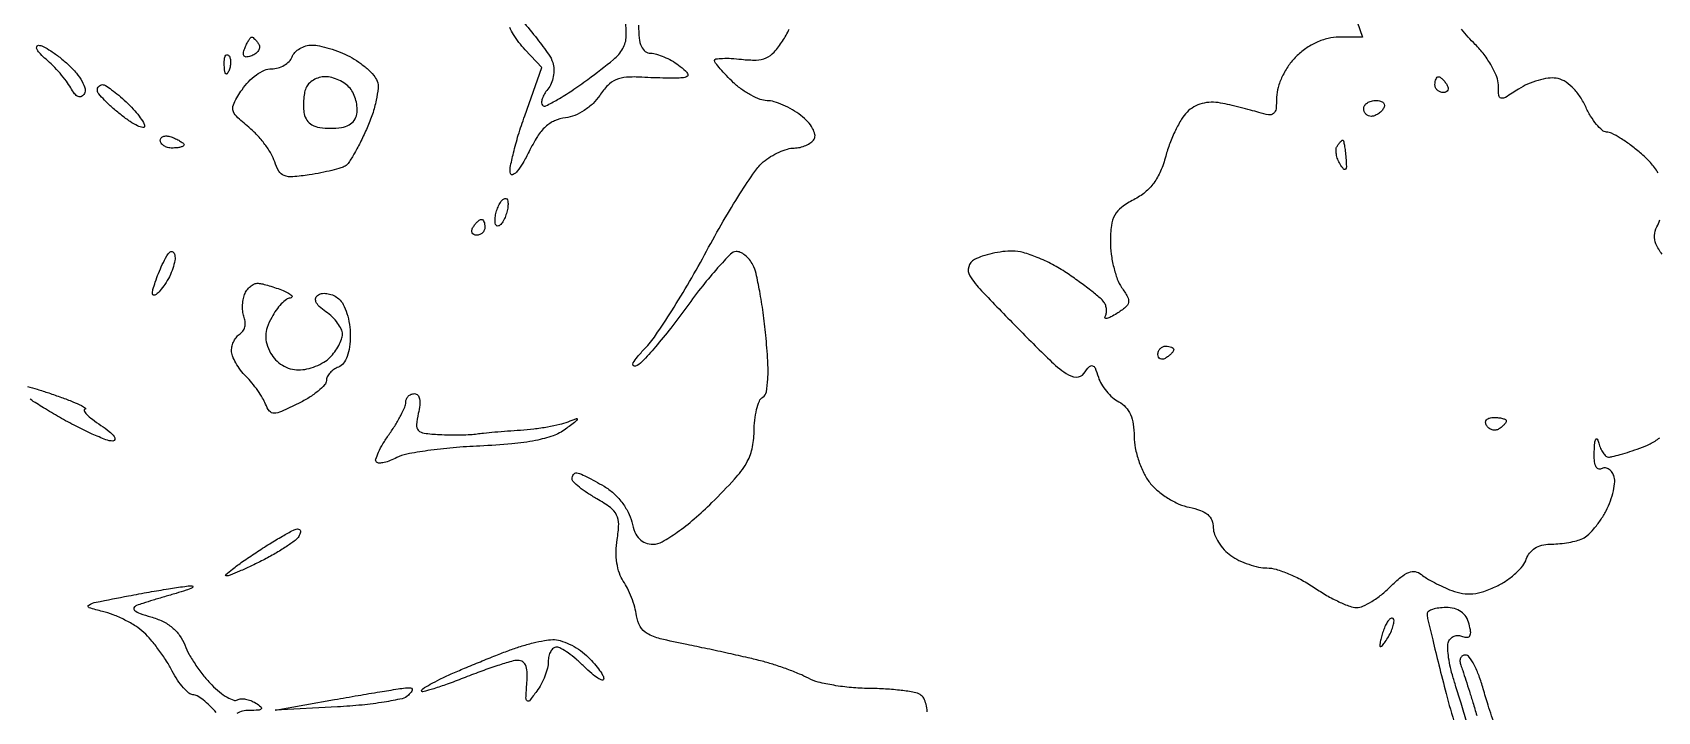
# Model space of a CAD drawing. Extents: x 0 to 102, y 0 to 135.
# Drawn here: x 37.72 to 55.08, y 16.32 to 23.57 of the extents above; entities that cross this region are included whole.
import ezdxf

# ---------------------------------------------------------------- set-up
doc = ezdxf.new("R2010")
doc.units = 0
doc.header["$MEASUREMENT"] = 0

msp = doc.modelspace()

# ---------------------------------------------------------------- linework, layer by layer
for points in [[(51.820617, 23.83605), (51.930789, 23.5188), (51.679949, 23.5188, 0.059958), (51.562575, 23.504674, 0.046464), (51.44079, 23.462632, 0.044709), (51.324007, 23.396597, 0.045384), (51.221455, 23.311145, 0.046071), (51.140934, 23.214242, 0.038507), (51.073952, 23.098405, 0.039987), (51.028601, 22.980557, 0.071981), (51.0138, 22.878278, -0.026145), (51.007337, 22.754763, -0.190156), (50.980416, 22.703101, -0.222259), (50.92828, 22.688268, -0.036388), (50.82345, 22.713142, 0.009967), (50.734821, 22.739184, 0.005374), (50.624682, 22.767906, 0.00535), (50.511787, 22.794775, 0.00838), (50.414093, 22.815209, 0.054059), (50.313432, 22.823423, 0.059246), (50.216534, 22.809279, 0.06181), (50.129233, 22.773723, 0.068902), (50.056778, 22.718893, 0.061247), (49.997405, 22.642873, 0.022645), (49.932678, 22.523093, 0.022043), (49.873124, 22.384585, 0.024745), (49.828527, 22.246558, -0.036084), (49.772879, 22.086793, -0.056636), (49.700645, 21.960768, -0.061626), (49.607109, 21.861704, -0.053487), (49.487891, 21.782892, 0.039983), (49.356478, 21.701019, 0.10605), (49.283693, 21.618432, 0.097496), (49.247798, 21.508908, 0.030591), (49.2372, 21.335851, 0.032931), (49.246043, 21.201728, 0.027381), (49.272544, 21.061224, 0.028247), (49.311297, 20.934899, 0.064308), (49.357521, 20.846666, -0.028278), (49.420172, 20.745497, -0.171487), (49.429739, 20.685548, -0.178508), (49.399363, 20.634259, -0.031147), (49.306368, 20.567796, -0.017274), (49.243175, 20.531303, -0.057614), (49.198651, 20.513825, -0.277872), (49.181984, 20.518674, -0.336722), (49.180465, 20.534444, 0.093987), (49.193583, 20.568656, 0.064623), (49.195651, 20.610254, 0.062412), (49.186891, 20.652582, 0.073326), (49.168168, 20.688977, 0.063553), (49.127413, 20.732861, 0.008023), (49.026558, 20.814312, 0.009316), (48.902905, 20.907281, 0.007615), (48.767353, 21.002188, 0.027889), (48.618895, 21.091144, 0.025236), (48.456507, 21.166329, 0.026084), (48.304141, 21.218687, 0.069822), (48.190741, 21.2346, 0.032574), (48.088822, 21.227953, 0.022924), (47.975679, 21.207821, 0.02323), (47.868754, 21.178415, 0.04417), (47.78674, 21.143439, 0.198006), (47.723326, 21.066361, 0.216987), (47.735801, 20.97084, 0.051071), (47.859419, 20.811318, 0.003954), (48.236078, 20.422275, 0.005184), (48.588562, 20.071271, 0.042353), (48.763919, 19.927051, 0.134826), (48.872771, 19.889086, 0.257199), (48.954322, 19.927075, -0.022546), (49.013216, 20.000434, -0.283531), (49.045749, 20.01038, -0.239299), (49.073205, 19.986026, -0.01702), (49.108475, 19.886749, 0.058772), (49.141699, 19.81329, 0.038282), (49.195751, 19.737365, 0.038239), (49.260865, 19.670435, 0.057893), (49.327529, 19.624134, -0.085728), (49.399844, 19.567728, -0.080297), (49.451009, 19.489132, -0.06675), (49.481164, 19.385639, -0.037573), (49.491, 19.254932, 0.049098), (49.503141, 19.131589, 0.032349), (49.539943, 18.99375, 0.032496), (49.593773, 18.863001, 0.052798), (49.657615, 18.761401, 0.052461), (49.740132, 18.676532, 0.034566), (49.8506, 18.596743, 0.034682), (49.970277, 18.533356, 0.055144), (50.080615, 18.498307, -0.03749), (50.198464, 18.465394, -0.089465), (50.276773, 18.419959, -0.11831), (50.321253, 18.359091, -0.099212), (50.337, 18.280512, 0.092105), (50.350628, 18.207157, 0.048828), (50.392232, 18.124223, 0.046326), (50.453093, 18.045011, 0.053067), (50.525024, 17.982297, 0.04136), (50.611434, 17.931861, 0.029064), (50.715733, 17.889286, 0.029463), (50.821097, 17.860065, 0.052956), (50.910212, 17.8506, -0.073347), (51.007203, 17.836295, -0.025345), (51.140889, 17.788472, -0.024549), (51.284985, 17.720051, -0.026118), (51.418627, 17.6391, 0.018695), (51.547914, 17.55814, 0.020527), (51.678992, 17.489728, 0.020451), (51.795034, 17.440792, 0.089787), (51.867902, 17.4276, 0.107206), (51.935883, 17.442345, 0.031426), (52.03071, 17.492928, 0.029994), (52.133038, 17.564878, 0.028158), (52.22832, 17.649993, -0.022693), (52.341217, 17.753082, -0.07924), (52.425737, 17.803344, -0.135492), (52.495613, 17.810991, -0.133887), (52.559879, 17.781786, 0.036689), (52.61665, 17.74131, 0.014391), (52.700272, 17.693735, 0.014154), (52.794018, 17.64727, 0.017137), (52.884517, 17.609264, 0.051073), (53.000295, 17.578308, 0.064054), (53.111262, 17.574837, 0.057278), (53.228859, 17.600036, 0.031385), (53.365421, 17.655894, 0.036996), (53.470739, 17.716894, 0.035196), (53.567797, 17.793678, 0.037235), (53.64362, 17.873983, 0.094008), (53.681627, 17.944424, -0.090622), (53.716302, 18.009733, -0.083213), (53.772732, 18.060838, -0.077641), (53.846462, 18.093314, -0.065075), (53.931282, 18.1044, 0.022254), (54.017449, 18.108237, 0.016557), (54.111969, 18.119837, 0.016811), (54.200543, 18.136766, 0.036001), (54.26711, 18.156952, 0.089677), (54.328681, 18.194303, 0.031464), (54.401985, 18.267852, 0.030044), (54.474146, 18.360685, 0.030869), (54.53395, 18.460688, 0.032007), (54.580132, 18.566003, 0.033579), (54.611638, 18.674695, 0.035671), (54.625644, 18.771496, 0.110139), (54.616019, 18.836498, 0.074075), (54.591345, 18.880168, 0.103538), (54.557216, 18.909048, 0.124133), (54.519194, 18.918714, 0.139779), (54.482998, 18.908469, -0.270337), (54.45033, 18.907635, -0.171993), (54.424319, 18.93684, -0.077936), (54.409213, 19.00095, -0.029288), (54.407614, 19.093457, -0.011598), (54.413601, 19.186206, -0.102491), (54.425349, 19.225297, -0.599923), (54.439776, 19.225209, -0.057145), (54.456117, 19.18305, 0.039118), (54.475767, 19.126386, 0.050659), (54.502762, 19.07849, 0.060178), (54.532592, 19.045469, 0.180913), (54.560579, 19.035, 0.061001), (54.600271, 19.039861, 0.007315), (54.685817, 19.062465, 0.008625), (54.787046, 19.092697, 0.006992), (54.894562, 19.128499, 0.037007), (55.00331, 19.175688, 0.033047), (55.108312, 19.239987, 0.034579)], [(44.19504, 23.6457, 0.02547), (44.202047, 23.508237, 0.078083), (44.225749, 23.418312, 0.132216), (44.267021, 23.366903, 0.153926), (44.32617, 23.346909, -0.067661), (44.388025, 23.337204, -0.028774), (44.46702, 23.308523, -0.02782), (44.549017, 23.267751, -0.032636), (44.62152, 23.220009, -0.016819), (44.698288, 23.157778, -0.139518), (44.722571, 23.12061, -0.379578), (44.711765, 23.096674, -0.081295), (44.66382, 23.083975, -0.022618), (44.597236, 23.080545, -0.005402), (44.486376, 23.081052, -0.005542), (44.358946, 23.084425, -0.005456), (44.230962, 23.090632, 0.030981), (44.066179, 23.090208, 0.086037), (43.953969, 23.063204, 0.097954), (43.865888, 23.002543, 0.04813), (43.780356, 22.895953, -0.057194), (43.709432, 22.81077, -0.045777), (43.615836, 22.736506, -0.046741), (43.512962, 22.682183, -0.069446), (43.414494, 22.656646, 0.074902), (43.298828, 22.625306, 0.083459), (43.202257, 22.561944, 0.065034), (43.114706, 22.456664, 0.027452), (43.024929, 22.295764, -0.018643), (42.959824, 22.174096, -0.042129), (42.899771, 22.088687, -0.089254), (42.854458, 22.05085, -0.47284), (42.828275, 22.060876, -0.129116), (42.824094, 22.125164, -0.011771), (42.858686, 22.283255, -0.014621), (42.910669, 22.47241, -0.010931), (42.978539, 22.677698), (43.162086, 23.194672), (42.984843, 23.383339, -0.024166), (42.917001, 23.462931, -0.026844), (42.859665, 23.546047, -0.0276), (42.818972, 23.621426, -0.110401)], [(42.95652, 23.690166, -0.012115), (43.111932, 23.50005, -0.010756), (43.234649, 23.335075, -0.077835), (43.278668, 23.246826, -0.071382), (43.290331, 23.176702, -0.051852), (43.283896, 23.097745, -0.052132), (43.261465, 23.022333, -0.075002), (43.225534, 22.962796, 0.038905), (43.189317, 22.91152, 0.055152), (43.166206, 22.860725, 0.06959), (43.158492, 22.817805, 0.209039), (43.169111, 22.790689, 0.32417), (43.205288, 22.784909, 0.012646), (43.330995, 22.852577, 0.018275), (43.482754, 22.946807, 0.011373), (43.653894, 23.067684, 0.010783), (43.927861, 23.279985, 0.092296), (44.028088, 23.397563, 0.129589), (44.063184, 23.52735, 0.028854), (44.05129, 23.758807, -0.010589)], [(47.281137, 16.315471, 0.052545), (47.268365, 16.394449, 0.058794), (47.242304, 16.459175, 0.129973), (47.205944, 16.497529, 0.095056), (47.141916, 16.521925, 0.013751), (47.003096, 16.542478, 0.015169), (46.835638, 16.557446, 0.012458), (46.656187, 16.563532, -0.020309), (46.469726, 16.572788, -0.019233), (46.281182, 16.597183, -0.019602), (46.116201, 16.631715, -0.061544), (46.010785, 16.672416, 0.023827), (45.914697, 16.718094, 0.010765), (45.784863, 16.769136, 0.01063), (45.645253, 16.817235, 0.014291), (45.51679, 16.854446, 0.006651), (45.36758, 16.890971, 0.002482), (45.157157, 16.938424, 0.002459), (44.927286, 16.987881, 0.002975), (44.7111, 17.03194, -0.0115), (44.42607, 17.095109, -0.070376), (44.286573, 17.151088, -0.136168), (44.21252, 17.226245, -0.091998), (44.174008, 17.340983, 0.034271), (44.154601, 17.432539, 0.022213), (44.12035, 17.535273, 0.022335), (44.07773, 17.633094, 0.038884), (44.032756, 17.709277, -0.073104), (43.990473, 17.793546, -0.043189), (43.964456, 17.903282, -0.039858), (43.956181, 18.026989, -0.037015), (43.967209, 18.153606, 0.032335), (43.982976, 18.316949, 0.124559), (43.961267, 18.41576, 0.119324), (43.894579, 18.494674, 0.028547), (43.749445, 18.588638, -0.016839), (43.64829, 18.650818, -0.023688), (43.562855, 18.713399, -0.021338), (43.499054, 18.769611, -0.202048), (43.484935, 18.80235, -0.078027), (43.488531, 18.826589, -0.091001), (43.499361, 18.847162, -0.101726), (43.515619, 18.860911, -0.125461), (43.534797, 18.8658, -0.105513), (43.565868, 18.859169, -0.008599), (43.641648, 18.823706, -0.011252), (43.731189, 18.777387, -0.008417), (43.827776, 18.722503, -0.051808), (43.926969, 18.649098, -0.042875), (44.016077, 18.552383, -0.044033), (44.084717, 18.445479, -0.06674), (44.122501, 18.341803, 0.043144), (44.156531, 18.232736, 0.095361), (44.204041, 18.160034, 0.116153), (44.268341, 18.118769, 0.085027), (44.352228, 18.1044, 0.131333), (44.448985, 18.130261, 0.023445), (44.607995, 18.232007, 0.023386), (44.790973, 18.37486, 0.017389), (44.97952, 18.54855, 0.012288), (45.222113, 18.800217, 0.051446), (45.347464, 18.968694, 0.077967), (45.408812, 19.121735, 0.056076), (45.429714, 19.304957, -0.027317), (45.436672, 19.428679, -0.033804), (45.457145, 19.54223, -0.035987), (45.486734, 19.632149, -0.158142), (45.522412, 19.674205, 0.21153), (45.561, 19.730571, 0.033522), (45.576939, 19.866915, 0.026613), (45.57618, 20.063467, 0.010327), (45.555043, 20.334847, 0.009477), (45.526521, 20.576818, 0.011154), (45.490079, 20.804667, 0.010121), (45.451264, 20.995025, 0.06585), (45.417555, 21.08655, 0.051442), (45.380126, 21.14279, 0.053013), (45.332343, 21.189579, 0.058609), (45.281909, 21.22063, 0.121966), (45.236873, 21.229387, 0.189878), (45.178589, 21.20294, 0.01053), (45.040033, 21.053756, 0.015061), (44.880632, 20.863467, 0.010356), (44.7111, 20.638815, -0.009456), (44.539841, 20.411025, -0.012559), (44.375121, 20.210914, -0.009905), (44.231358, 20.051435, -0.112015), (44.161343, 20.004123, -0.367799), (44.139336, 20.011752, -0.261874), (44.138789, 20.039209, -0.052071), (44.182915, 20.104216, -0.015846), (44.262563, 20.192844, 0.040907), (44.377339, 20.334197, 0.008867), (44.5505, 20.597058, 0.009191), (44.740483, 20.909452, 0.008678), (44.922638, 21.2346, -0.008343), (45.100829, 21.553174, -0.010098), (45.27892, 21.845703, -0.008852), (45.437482, 22.085223, -0.065932), (45.52874, 22.18635, -0.038363), (45.606737, 22.243015, -0.032153), (45.697113, 22.29091, -0.033357), (45.785836, 22.323936, -0.072541), (45.857579, 22.3344, 0.055896), (45.921216, 22.341536, 0.049699), (45.984398, 22.362661, 0.052637), (46.037816, 22.393756, 0.09652), (46.071874, 22.430608, 0.194934), (46.080131, 22.479136, 0.07513), (46.055193, 22.544111, 0.058887), (46.00282, 22.615326, 0.04092), (45.928817, 22.682527, 0.03241), (45.839729, 22.742264, 0.028268), (45.73959, 22.79305, 0.029309), (45.643566, 22.828563, 0.071038), (45.569024, 22.840119, -0.086682), (45.494639, 22.854031, -0.033725), (45.398959, 22.897363, -0.032133), (45.299382, 22.959366, -0.034388), (45.210936, 23.03235, -0.010987), (45.133905, 23.108649, -0.015324), (45.068683, 23.180433, -0.01167), (45.018382, 23.242184, -0.158501), (45.008662, 23.269162, -0.383323), (45.022601, 23.285689, -0.023415), (45.092422, 23.292077, -0.025275), (45.185276, 23.291508, -0.014889), (45.295855, 23.281926, 0.033902), (45.453139, 23.274301, 0.100013), (45.558292, 23.297672, 0.10453), (45.643457, 23.359294, 0.039042), (45.734179, 23.476652, 0.033115), (45.806332, 23.604491, 0.081251)], [(55.089671, 22.068091, 0.045856), (55.007199, 22.179448, 0.035561), (54.898909, 22.28458, 0.016859), (54.791976, 22.368567, 0.020315), (54.685921, 22.439801, 0.019415), (54.593155, 22.491935, 0.114175), (54.539359, 22.505431, -0.179195), (54.492857, 22.523632, -0.03871), (54.43198, 22.586953, -0.035777), (54.369063, 22.67568, -0.027591), (54.3132, 22.780381, 0.041506), (54.248723, 22.893538, 0.051383), (54.170304, 22.98597, 0.05827), (54.085238, 23.05039, 0.097904), (54.000953, 23.079878, 0.070709), (53.914412, 23.079894, 0.034722), (53.806454, 23.056837, 0.033586), (53.695608, 23.016755, 0.041502), (53.599103, 22.964399, -0.008259), (53.45842, 22.875506, -0.188598), (53.412264, 22.867384, -0.332521), (53.387581, 22.894958, -0.022025), (53.3826, 23.007978, 0.095371), (53.365594, 23.096323, 0.034738), (53.309937, 23.211606, 0.032915), (53.229898, 23.33244, 0.033651), (53.135236, 23.44078, -0.027822), (52.990652, 23.602416, -0.109842)], [(55.132687, 21.202202, -0.06964), (55.066843, 21.310484, -0.117403), (55.050936, 21.401218, -0.108222), (55.076741, 21.492401, 0.043882), (55.108377, 21.566464, 0.023249)], [(37.666237, 19.789084, -0.005122), (37.770067, 19.758415, -0.006871), (37.893463, 19.718725, -0.005213), (38.0277, 19.67194, -0.008478), (38.152021, 19.624755, -0.020425), (38.241844, 19.584584, -0.047919), (38.285176, 19.557588, -0.698263), (38.2815, 19.545756, 0.527751), (38.27159, 19.529561, 0.08876), (38.296305, 19.493365, 0.036961), (38.358959, 19.438329, 0.015478), (38.4507, 19.3734, -0.02112), (38.540259, 19.308486, -0.06359), (38.592922, 19.254648, -0.229197), (38.599359, 19.222353, -0.342187), (38.5776, 19.205551, -0.092451), (38.504011, 19.219417, -0.012324), (38.357508, 19.280542, -0.013915), (38.185907, 19.362956, -0.011284), (38.00655, 19.460505, -0.006432), (37.836308, 19.56107, -0.010084), (37.692869, 19.652322, -0.004567)], [(39.682175, 16.30665, 0.025613), (39.614773, 16.379513, 0.03002), (39.543582, 16.441085, 0.031232), (39.478309, 16.484846, 0.132814), (39.433362, 16.497, -0.178407), (39.390324, 16.512861, -0.036421), (39.331607, 16.570833, -0.034161), (39.26973, 16.652113, -0.02629), (39.213369, 16.748346, 0.02334), (39.150919, 16.856432, 0.015865), (39.070415, 16.973521, 0.016013), (38.98531, 17.081813, 0.030679), (38.909237, 17.161943, 0.045493), (38.823167, 17.228619, 0.024926), (38.707194, 17.294764, 0.024647), (38.581754, 17.350664, 0.035826), (38.465991, 17.386258, -0.023241), (38.324537, 17.425888, -0.643392), (38.321415, 17.454759, -0.084502), (38.400579, 17.485145, -0.00257), (38.7468, 17.552718, -0.003311), (38.966652, 17.592949, -0.004067), (39.172444, 17.627477, -0.003389), (39.345714, 17.653899, -0.029237), (39.4236, 17.66062, -0.394239), (39.433818, 17.651596, -0.314436), (39.426244, 17.638149, -0.033168), (39.360691, 17.611799, -0.00914), (39.2544, 17.579199, 0.002138), (39.13173, 17.543446, 0.002068), (39.008002, 17.506252, 0.002042), (38.899369, 17.47262, 0.007603), (38.8314, 17.450132, 0.200217), (38.803933, 17.425555, 0.348479), (38.81038, 17.397385, 0.084065), (38.869259, 17.364649, 0.017374), (38.982793, 17.328912, -0.045337), (39.109039, 17.281274, -0.060012), (39.2123, 17.214896, -0.064394), (39.291357, 17.130203, -0.064856), (39.346041, 17.02838, 0.037969), (39.393138, 16.928137, 0.019799), (39.465895, 16.810715, 0.019574), (39.550516, 16.695493, 0.028208), (39.634754, 16.601173, 0.026687), (39.718014, 16.526357, 0.038374), (39.799671, 16.470256, 0.043185), (39.869385, 16.437526, 0.230506), (39.910045, 16.441626, -0.125756), (39.946316, 16.45298, -0.056032), (39.996656, 16.450018, -0.050488), (40.052138, 16.434567, -0.047925), (40.104439, 16.408113, -0.02886), (40.160381, 16.368028, -0.422266), (40.162398, 16.346228, -0.204688), (40.134014, 16.332161, -0.012382), (40.03695, 16.329095, 0.053426), (39.963922, 16.320767, 0.071555), (39.901689, 16.297116, 0.089679)], [(53.044296, 16.21225, -0.000953), (52.98398, 16.404998, -0.000961), (52.929309, 16.582081, -0.002574), (52.891256, 16.7085, -0.021167), (52.865121, 16.813075, -0.022478), (52.848537, 16.917414, -0.022795), (52.842451, 17.007986, -0.088617), (52.851108, 17.063297, -0.115976), (52.873265, 17.098408, -0.104205), (52.90956, 17.121634, -0.096759), (52.95454, 17.129295, -0.085754), (53.001193, 17.120065, 0.088651), (53.050978, 17.110513, 0.281929), (53.078882, 17.127121, 0.156763), (53.086557, 17.170949, 0.02954), (53.07046, 17.251717, 0.076625), (53.037497, 17.327824, 0.098196), (52.985156, 17.383177, 0.092891), (52.913205, 17.416378, 0.06185), (52.822833, 17.4276, 0.031966), (52.745592, 17.422657, 0.049309), (52.68043, 17.407649, 0.063424), (52.635328, 17.385775, 0.253356), (52.6212, 17.359683, 0.057556), (52.626854, 17.310728, 0.001317), (52.680942, 17.082404, 0.002928), (52.746644, 16.815185, 0.001978), (52.824576, 16.511129, 0.009607), (52.91987, 16.172185, 0.006986)], [(53.349583, 16.15741, -0.004533), (53.273215, 16.387067, -0.010609), (53.221334, 16.56045, 0.02187), (53.176717, 16.698189, 0.032069), (53.124673, 16.814382, 0.033216), (53.072674, 16.898884, 0.242797), (53.031753, 16.92, 0.132257), (53.00055, 16.9116, 0.150248), (52.979582, 16.888936, 0.124549), (52.972618, 16.854661, 0.077467), (52.980893, 16.81425, -0.008963), (53.001692, 16.755202, -0.001949), (53.035341, 16.652585, -0.002031), (53.073337, 16.533517, -0.001944), (53.110928, 16.4124, -0.003451), (53.151874, 16.275265, -0.001877)]]:
    msp.add_lwpolyline(points, format="xyb")
for points in [[(40.062158, 23.5188, -0.165726), (40.076021, 23.514075, -0.033244), (40.095864, 23.496553, -0.031822), (40.117229, 23.472061, -0.025036), (40.137221, 23.443065, -0.155001), (40.145388, 23.410541, -0.122934), (40.13441, 23.375813, -0.097234), (40.105121, 23.344036, -0.066562), (40.061923, 23.320473, -0.052218), (40.010467, 23.306671, -0.241428), (39.98208, 23.315955, -0.239714), (39.972923, 23.344502, -0.051608), (39.98686, 23.396208, -0.018792), (40.006937, 23.443172, -0.027318), (40.028384, 23.482789, -0.026011), (40.048554, 23.512094, -0.233079)], [(37.782696, 23.431385, -0.129153), (37.832574, 23.419877, -0.023052), (37.915814, 23.371135, -0.023559), (38.010333, 23.303237, -0.019342), (38.104708, 23.222326, -0.033172), (38.187942, 23.134237, -0.046375), (38.248905, 23.044758, -0.055493), (38.281496, 22.966477, -0.212413), (38.274555, 22.915362, -0.129286), (38.243168, 22.885527, -0.230522), (38.208358, 22.883791, -0.129163), (38.169832, 22.913706, -0.035881), (38.127439, 22.978139, 0.033928), (38.081152, 23.049092, 0.016892), (38.013668, 23.132603, 0.016685), (37.937626, 23.214756, 0.023528), (37.864196, 23.282289, -0.02563), (37.803298, 23.33877, -0.067982), (37.768111, 23.386427, -0.18843), (37.764245, 23.416523, -0.335815)], [(39.813112, 23.326687, -0.126455), (39.829461, 23.299029, -0.060344), (39.836158, 23.257972, -0.05415), (39.832992, 23.210803, -0.051402), (39.819791, 23.164537, -0.054073), (39.801048, 23.129287, -0.470617), (39.78563, 23.127828, -0.168741), (39.773674, 23.152511, -0.018894), (39.768679, 23.21565, -0.028489), (39.769609, 23.274547, -0.077125), (39.778976, 23.315154, -0.208169), (39.794597, 23.330597, -0.296942)], [(40.705852, 23.4342, -0.0533), (40.785549, 23.42568, -0.021127), (40.892233, 23.397842, -0.020623), (41.005856, 23.357811, -0.024323), (41.109549, 23.310429, -0.032522), (41.205052, 23.252887, -0.030785), (41.294148, 23.182468, -0.032251), (41.365021, 23.110239, -0.086473), (41.401865, 23.048623, -0.116845), (41.412152, 22.972184, -0.028045), (41.392266, 22.844863, -0.027295), (41.352164, 22.69744, -0.024081), (41.294804, 22.548811, -0.011348), (41.228181, 22.40699, -0.01465), (41.160327, 22.280132, -0.012404), (41.098551, 22.178292, -0.112978), (41.061736, 22.142184, -0.067615), (41.015884, 22.121944, -0.010167), (40.918516, 22.096006, -0.011258), (40.801532, 22.070155, -0.009509), (40.676738, 22.047967, -0.019261), (40.501201, 22.027082, -0.110798), (40.409108, 22.040134, -0.168984), (40.351285, 22.088472, -0.061215), (40.3073, 22.187651, 0.059672), (40.269821, 22.272867, 0.027527), (40.20246, 22.373778, 0.02679), (40.119059, 22.47336, 0.033481), (40.031111, 22.555801, -0.017899), (39.897935, 22.673067, -0.159822), (39.861299, 22.740756, -0.170406), (39.87314, 22.814861, -0.02101), (39.95835, 22.957651, -0.048279), (40.02677, 23.042865, -0.045925), (40.111337, 23.114968, -0.04937), (40.19857, 23.164401, -0.104605), (40.274205, 23.1804, 0.068748), (40.342799, 23.189876, 0.062934), (40.408505, 23.217677, 0.06673), (40.46154, 23.258772, 0.10334), (40.492806, 23.3073, -0.100397), (40.523672, 23.355824, -0.066832), (40.575476, 23.396923, -0.063555), (40.639384, 23.42472, -0.070952)], [(40.848786, 23.0958, 0.069473), (40.783549, 23.086692, 0.063145), (40.720982, 23.059975, 0.066772), (40.67041, 23.020479, 0.102357), (40.64049, 22.973842, 0.049326), (40.624648, 22.916113, 0.02658), (40.616092, 22.842767, 0.026208), (40.615286, 22.766389, 0.03712), (40.623154, 22.698892, 0.104927), (40.652099, 22.630303, 0.11645), (40.705578, 22.582395, 0.087271), (40.78805, 22.554647, 0.037631), (40.9041, 22.5459, 0.037662), (41.019875, 22.554633, 0.086696), (41.102405, 22.582307, 0.115824), (41.155976, 22.629971, 0.106097), (41.184877, 22.698014, 0.067466), (41.188615, 22.765261, 0.044811), (41.17562, 22.841528, 0.044605), (41.149097, 22.914763, 0.064112), (41.112227, 22.972964, 0.066101), (41.061348, 23.01999, 0.044466), (40.992789, 23.059717, 0.044387), (40.918096, 23.086778, 0.064809)], [(52.743107, 23.0958, -0.151918), (52.760935, 23.090255, -0.038439), (52.784814, 23.070949, -0.035638), (52.809943, 23.043583, -0.029505), (52.8327, 23.0112, -0.082592), (52.845941, 22.978874, -0.161196), (52.843309, 22.951451, -0.182303), (52.825421, 22.933223, -0.108972), (52.795393, 22.9266, -0.093332), (52.761193, 22.93304, -0.09642), (52.732118, 22.951451, -0.099167), (52.712658, 22.97892, -0.105053), (52.7058, 23.0112, -0.042167), (52.708536, 23.043589, -0.061769), (52.716759, 23.070949, -0.081139), (52.728841, 23.089501, -0.210953)], [(38.466397, 23.0112, -0.142117), (38.499252, 23.001669, -0.015619), (38.564875, 22.957166, -0.018079), (38.640974, 22.8977, -0.013682), (38.720197, 22.827253, -0.019086), (38.795166, 22.751234, -0.023812), (38.858483, 22.674931, -0.023098), (38.904533, 22.607454, -0.139052), (38.916, 22.567018, -0.476139), (38.897765, 22.552211, -0.061027), (38.842821, 22.570946, -0.03673), (38.762539, 22.617334, -0.0178), (38.666881, 22.687515, -0.013707), (38.571123, 22.767515, -0.018633), (38.489565, 22.845133, -0.015734), (38.427452, 22.912965, -0.160433), (38.413081, 22.94775, -0.091161), (38.415711, 22.97197, -0.102566), (38.426812, 22.992562, -0.107912), (38.44464, 23.006312, -0.110947)], [(52.076293, 22.842, -0.066118), (52.122961, 22.835802, -0.138808), (52.154083, 22.817149, -0.191142), (52.165032, 22.789518, -0.139169), (52.1559, 22.7574, -0.06081), (52.129995, 22.725039, -0.051032), (52.095589, 22.697651, -0.053229), (52.058319, 22.679001, -0.089642), (52.024007, 22.6728, -0.105429), (51.993633, 22.679277, -0.099231), (51.967785, 22.697651, -0.096318), (51.950459, 22.725105, -0.092995), (51.9444, 22.7574, -0.153634), (51.954554, 22.789665, -0.097988), (51.983144, 22.817149, -0.080552), (52.025862, 22.835694, -0.062283)], [(39.2121, 22.449594, -0.02136), (39.260708, 22.428518, -0.030395), (39.301723, 22.405435, -0.030693), (39.33163, 22.383411, -0.222225), (39.339, 22.367649, -0.289661), (39.330871, 22.354795, -0.046727), (39.301723, 22.344167, -0.039339), (39.26073, 22.336809, -0.024748), (39.2121, 22.3344, -0.062722), (39.163579, 22.340511, -0.08088), (39.122477, 22.358471, -0.098158), (39.094971, 22.385093, -0.152681), (39.0852, 22.416345, -0.184534), (39.095562, 22.443466, -0.147206), (39.122477, 22.459914, -0.100118), (39.163509, 22.462242, -0.055937)], [(51.71989, 22.419, -0.35317), (51.728078, 22.412392, -0.009331), (51.737711, 22.363398, -0.015567), (51.746595, 22.302285, -0.00951), (51.753452, 22.229717, -0.010863), (51.758475, 22.135847, -0.194081), (51.748261, 22.108009, -0.466464), (51.729619, 22.108703, -0.026786), (51.692437, 22.162227, -0.045688), (51.66673, 22.213819, -0.048904), (51.651528, 22.268069, -0.054383), (51.648259, 22.316911, -0.128639), (51.658875, 22.351511, -0.019255), (51.676259, 22.377358, -0.026124), (51.694004, 22.399175, -0.025042), (51.710015, 22.415195, -0.186)], [(42.786203, 21.791797, -0.168083), (42.798801, 21.765872, -0.04665), (42.799996, 21.720017, -0.041541), (42.791602, 21.664556, -0.033304), (42.77376, 21.60684, -0.03436), (42.749735, 21.555151, -0.066301), (42.722672, 21.518514, -0.11331), (42.697211, 21.501959, -0.291964), (42.676717, 21.506483, -0.168083), (42.664119, 21.532408, -0.04665), (42.662924, 21.578263, -0.041541), (42.671318, 21.633724, -0.033304), (42.68916, 21.69144, -0.03436), (42.713185, 21.743129, -0.066301), (42.740248, 21.779766, -0.11331), (42.765709, 21.796321, -0.291964)], [(42.516493, 21.573, -0.210953), (42.530759, 21.566701, -0.081139), (42.542841, 21.548149, -0.061769), (42.551064, 21.520789, -0.042167), (42.5538, 21.4884, -0.105053), (42.546942, 21.45612, -0.099167), (42.527482, 21.428651, -0.09642), (42.498407, 21.41024, -0.093332), (42.464207, 21.4038, -0.108972), (42.434179, 21.410423, -0.182303), (42.416291, 21.428651, -0.161196), (42.413659, 21.456074, -0.082592), (42.4269, 21.4884, -0.029505), (42.449657, 21.520783, -0.035638), (42.474786, 21.548149, -0.038439), (42.498665, 21.567455, -0.151918)], [(39.23915, 21.192777, -0.097778), (39.240336, 21.131863, -0.037404), (39.219244, 21.049347, -0.035262), (39.182221, 20.960672, -0.036267), (39.1334, 20.87895, -0.019987), (39.082265, 20.811823, -0.055048), (39.03961, 20.770473, -0.17851), (39.013636, 20.76225, -0.400596), (39.0006, 20.77591, -0.067382), (39.007012, 20.823273, -0.013975), (39.031664, 20.903801, -0.014445), (39.065868, 20.996379, -0.01318), (39.10635, 21.089737, -0.019659), (39.153961, 21.182357, -0.099523), (39.191744, 21.226091, -0.353762), (39.219404, 21.225533, -0.165535)], [(40.130601, 20.890254, -0.042379), (40.179182, 20.883104, -0.014194), (40.248597, 20.864697, -0.014009), (40.324627, 20.83987, -0.015556), (40.3965, 20.8116, -0.020275), (40.456011, 20.783116, -0.076211), (40.489133, 20.758503, -0.352224), (40.490762, 20.742631, -0.237005), (40.474246, 20.732946, 0.145635), (40.431816, 20.717258, 0.040378), (40.378069, 20.669725, 0.037147), (40.323149, 20.603415, 0.031525), (40.27526, 20.526075, 0.037944), (40.228177, 20.419369, 0.077648), (40.21142, 20.329686, 0.082622), (40.223231, 20.242827, 0.047882), (40.26394, 20.145375, 0.070816), (40.316913, 20.073146, 0.06379), (40.389696, 20.015578, 0.063924), (40.474479, 19.978313, 0.071734), (40.562634, 19.9656, 0.055657), (40.649902, 19.975344, 0.038757), (40.744688, 20.004652, 0.039126), (40.832385, 20.047618, 0.062989), (40.898057, 20.098543, 0.038752), (40.948931, 20.157979, 0.035031), (40.991948, 20.226526, 0.036815), (41.021655, 20.293624, 0.086012), (41.031, 20.347546, 0.114128), (41.018696, 20.400748, 0.044718), (40.979472, 20.465604, 0.041281), (40.922702, 20.53088, 0.040385), (40.855587, 20.58647, -0.032372), (40.784221, 20.643679, -0.103017), (40.748644, 20.692986, -0.195076), (40.74723, 20.734071, -0.168137), (40.774693, 20.76775, -0.119903), (40.819989, 20.782506, -0.06883), (40.877635, 20.778973, -0.062416), (40.938254, 20.758661, -0.061261), (40.992406, 20.723924, -0.103062), (41.039746, 20.664498, -0.040468), (41.079412, 20.567, -0.037878), (41.1065, 20.45119, -0.038533), (41.1156, 20.333286, -0.034117), (41.107196, 20.210259, -0.055966), (41.081572, 20.109164, -0.07132), (41.041292, 20.035858, -0.140806), (40.9887, 19.996194, 0.060742), (40.94002, 19.970369, 0.059086), (40.898465, 19.933397, 0.064174), (40.869887, 19.891396, 0.112416), (40.859719, 19.850799, -0.184872), (40.840745, 19.804263, -0.033166), (40.771061, 19.739119, -0.031889), (40.674633, 19.670035, -0.024049), (40.560828, 19.606403, -0.009251), (40.379019, 19.520092, -0.101932), (40.300759, 19.502462, -0.236754), (40.251408, 19.526091, -0.073358), (40.209822, 19.599941, 0.042985), (40.178207, 19.665002, 0.019078), (40.126158, 19.745075, 0.018718), (40.064244, 19.826185, 0.024002), (40.001113, 19.895687, -0.035294), (39.941984, 19.963809, -0.033655), (39.891988, 20.040622, -0.035501), (39.857309, 20.114527, -0.092201), (39.8466, 20.172107, -0.065684), (39.853299, 20.222881, -0.052039), (39.873145, 20.27461, -0.053442), (39.90238, 20.319514, -0.083526), (39.936967, 20.349865, 0.109884), (39.968045, 20.380148, 0.081902), (39.98745, 20.424072, 0.076891), (39.992477, 20.474638, 0.078162), (39.981923, 20.524057, -0.058885), (39.968062, 20.578618, -0.036147), (39.964155, 20.644914, -0.035857), (39.96988, 20.712051, -0.052461), (39.985206, 20.7693, -0.063451), (40.011042, 20.817373, -0.064347), (40.048003, 20.857176, -0.070748), (40.089998, 20.883076, -0.11875)], [(49.8294, 20.2194, -0.042167), (49.861789, 20.216664, -0.061769), (49.889149, 20.208441, -0.081139), (49.907701, 20.196359, -0.210953), (49.914, 20.182093, -0.151918), (49.908455, 20.164265, -0.038439), (49.889149, 20.140386, -0.035638), (49.861783, 20.115257, -0.029505), (49.8294, 20.0925, -0.082592), (49.797074, 20.079259, -0.161196), (49.769651, 20.081891, -0.182303), (49.751423, 20.099779, -0.108972), (49.7448, 20.129807, -0.093332), (49.75124, 20.164007, -0.09642), (49.769651, 20.193082, -0.099167), (49.79712, 20.212542, -0.105053)], [(41.801571, 19.7118, -0.21819), (41.835938, 19.696053, -0.131105), (41.855848, 19.654919, -0.076525), (41.858334, 19.588299, -0.032626), (41.84226, 19.5003, 0.036864), (41.821163, 19.379009, 0.223857), (41.841973, 19.32054, 0.167346), (41.905316, 19.28941, 0.019257), (42.065738, 19.275473, 0.008355), (42.180929, 19.27185, 0.007902), (42.298337, 19.271975, 0.007883), (42.402241, 19.275368, 0.027247), (42.4692, 19.282282, -0.014094), (42.539228, 19.291379, -0.003215), (42.658228, 19.302667, -0.003324), (42.795637, 19.313889, -0.00323), (42.9345, 19.323399, 0.014581), (43.076468, 19.336366, 0.012951), (43.223197, 19.357963, 0.013116), (43.354218, 19.384286, 0.038433), (43.4421, 19.411599, -0.008509), (43.530856, 19.445123, -0.63164), (43.539291, 19.436735, -0.14575), (43.522774, 19.413986, -0.003275), (43.414027, 19.331863, -0.076675), (43.2828, 19.262339, -0.035172), (43.095387, 19.211713, -0.0261), (42.84217, 19.175684, -0.011066), (42.49987, 19.152711, 0.010716), (42.212809, 19.133648, 0.012757), (41.943122, 19.102974, 0.011577), (41.718245, 19.06624, 0.076731), (41.611247, 19.028603, -0.028856), (41.542244, 18.996647, -0.03977), (41.476949, 18.976699, -0.04495), (41.423522, 18.969868, -0.208632), (41.395225, 18.980975, -0.281611), (41.387745, 19.012026, -0.028594), (41.416364, 19.085858, -0.029111), (41.464205, 19.176606, -0.018855), (41.529371, 19.275839, 0.015989), (41.597681, 19.378572, 0.01887), (41.655386, 19.480039, 0.018035), (41.697322, 19.56836, 0.102159), (41.7078, 19.61911, -0.10023), (41.714963, 19.654482, -0.098217), (41.735345, 19.684572, -0.09766), (41.765783, 19.704728, -0.09786)], [(53.335307, 19.458, -0.026751), (53.385846, 19.455294, -0.042195), (53.428456, 19.447041, -0.051652), (53.458487, 19.435086, -0.279105), (53.4672, 19.420693, -0.145859), (53.461945, 19.403062, -0.040575), (53.444066, 19.380047, -0.037297), (53.418588, 19.356088, -0.031646), (53.388446, 19.334713, -0.108373), (53.354327, 19.322733, -0.099685), (53.317216, 19.325594, -0.095498), (53.282825, 19.342894, -0.090427), (53.256553, 19.37202, -0.136093), (53.247056, 19.404672, -0.190788), (53.257767, 19.432743, -0.140899), (53.288717, 19.451688, -0.067432)], [(40.549543, 18.267021, -0.156806), (40.571017, 18.262326, -0.216377), (40.582302, 18.246461, -0.132734), (40.580416, 18.220243, -0.054509), (40.564953, 18.187791, -0.093727), (40.525741, 18.144888, -0.014342), (40.43077, 18.077841, -0.015608), (40.312593, 18.004599, -0.012969), (40.18263, 17.933991, -0.007129), (40.051936, 17.869647, -0.00958), (39.93166, 17.815347, -0.007066), (39.830129, 17.77352, -0.094441), (39.790672, 17.766, -0.689067), (39.785762, 17.778882, -0.01526), (39.857023, 17.838621, -0.014377), (39.964394, 17.918297, -0.007172), (40.104551, 18.013221, -0.006598), (40.253775, 18.108399, -0.00906), (40.390594, 18.189754, -0.006294), (40.506601, 18.253997, -0.09966)], [(52.258706, 17.310694, 0.299281), (52.239413, 17.314681, 0.109577), (52.215241, 17.298283, 0.064271), (52.189419, 17.262724, 0.033338), (52.166351, 17.212829, 0.01383), (52.146347, 17.156053, 0.014497), (52.129851, 17.099137, 0.014282), (52.11847, 17.049307, 0.060438), (52.116173, 17.018831, 0.497549), (52.125649, 17.01232, 0.123862), (52.144363, 17.02426, 0.041459), (52.173799, 17.061142, 0.015998), (52.208527, 17.116695, 0.028467), (52.240016, 17.178716, 0.039963), (52.260303, 17.23737, 0.045448), (52.268158, 17.285352, 0.217548)], [(43.278098, 17.085487, -0.078086), (43.358191, 17.074643, -0.037134), (43.455655, 17.037439, -0.035646), (43.553935, 16.982445, -0.042177), (43.637648, 16.916704, -0.02062), (43.708533, 16.844983, -0.025193), (43.768412, 16.772126, -0.024988), (43.811657, 16.707198, -0.13522), (43.8228, 16.66675, -0.490718), (43.806196, 16.653906, -0.07666), (43.761801, 16.673043, -0.038794), (43.69493, 16.72258, -0.017571), (43.615145, 16.796945, 0.01959), (43.529158, 16.876447, 0.023867), (43.442509, 16.943601, 0.023416), (43.365778, 16.992219, 0.130216), (43.319045, 17.0046, 0.16886), (43.285302, 16.99287, 0.094685), (43.256581, 16.959647, 0.075361), (43.237159, 16.910107, 0.055853), (43.2306, 16.85157, -0.061781), (43.221867, 16.781164, -0.030623), (43.194533, 16.695252, -0.029835), (43.154824, 16.608419, -0.038377), (43.10782, 16.53432, -0.009308), (43.029273, 16.433242, -0.421135), (43.005402, 16.430983, -0.233013), (42.992673, 16.46026, -0.00482), (43.00207, 16.6239, 0.027377), (43.003521, 16.742281, 0.097243), (42.985834, 16.815715, 0.174139), (42.948642, 16.853684, 0.141887), (42.8922, 16.863316, 0.045457), (42.818226, 16.848034, 0.00666), (42.672108, 16.801569, 0.007478), (42.500503, 16.741606, 0.006356), (42.32115, 16.673311, -0.007463), (42.150796, 16.608874, -0.013006), (42.007469, 16.561269, -0.007174), (41.891072, 16.527758, -0.494443), (41.877, 16.538509, -0.259415), (41.888931, 16.559957, -0.009923), (41.970192, 16.608191, -0.015579), (42.072663, 16.662148, -0.010095), (42.19425, 16.718401, -0.003747), (42.337222, 16.779802, -0.002351), (42.505287, 16.849565, -0.00236), (42.671381, 16.916682, -0.004312), (42.8076, 16.969623, -0.01605), (42.933756, 17.01283, -0.014105), (43.06795, 17.04992, -0.014316), (43.190965, 17.076503, -0.040748)], [(41.70357, 16.569096, -0.035114), (41.757272, 16.570782, -0.292235), (41.77635, 16.55752, -0.269794), (41.773156, 16.533525, -0.031519), (41.735967, 16.491327, -0.143717), (41.668042, 16.454226, -0.013049), (41.47631, 16.417681, -0.01607), (41.240812, 16.386866, -0.011885), (40.978797, 16.367386), (40.3119, 16.333719), (40.9464, 16.445155, -0.001272), (41.198353, 16.488745, -0.001629), (41.43055, 16.52753, -0.001254), (41.625388, 16.558921, -0.013913)]]:
    msp.add_lwpolyline(points, format="xyb", close=True)

doc.saveas('drawing.dxf')
